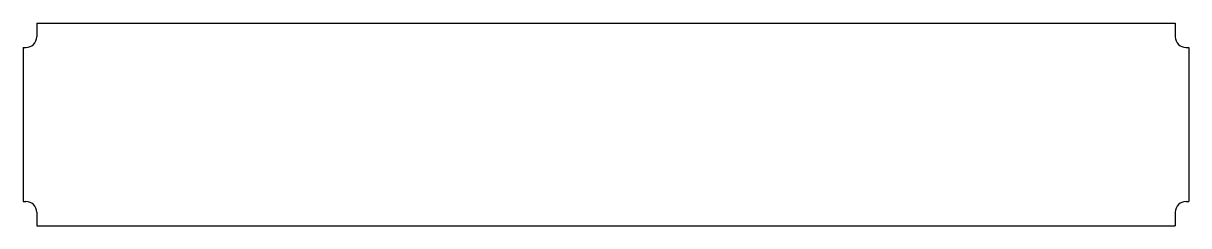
# Model space of a CAD drawing. Header units: inches. Extents: x -13.6 to 13.6, y -2.4 to 2.4.
import ezdxf

# ---------------------------------------------------------------- set-up
doc = ezdxf.new("R2010")
doc.units = ezdxf.units.IN
doc.header["$MEASUREMENT"] = 0

msp = doc.modelspace()

# ---------------------------------------------------------------- linework, layer by layer
at = {"color": 7, "linetype": 'Continuous', "lineweight": 25}
for p, q in [((-13.25, 2.3535), (13.25, 2.3535)), ((-13.25, 2.3535), (-13.25, 2.041)), ((13.25, 2.3535), (13.25, 2.041)), ((-13.5625, 1.791), (-13.5, 1.791)), ((-13.5625, 1.791), (-13.5625, -1.791)), ((13.5, 1.791), (13.5625, 1.791)), ((13.5625, 1.791), (13.5625, -1.791)), ((-13.5625, -1.791), (-13.5, -1.791)), ((13.5, -1.791), (13.5625, -1.791)), ((-13.25, -2.041), (-13.25, -2.3535)), ((13.25, -2.041), (13.25, -2.3535)), ((-13.25, -2.3535), (13.25, -2.3535))]:
    msp.add_line(p, q, dxfattribs=at)
for centre, start, end in [((-13.5, 2.041), 270, 0), ((13.5, 2.041), 180, 270), ((-13.5, -2.041), 0, 90), ((13.5, -2.041), 90, 180)]:
    msp.add_arc(centre, 0.25, start, end, dxfattribs=at)

doc.saveas('drawing.dxf')
